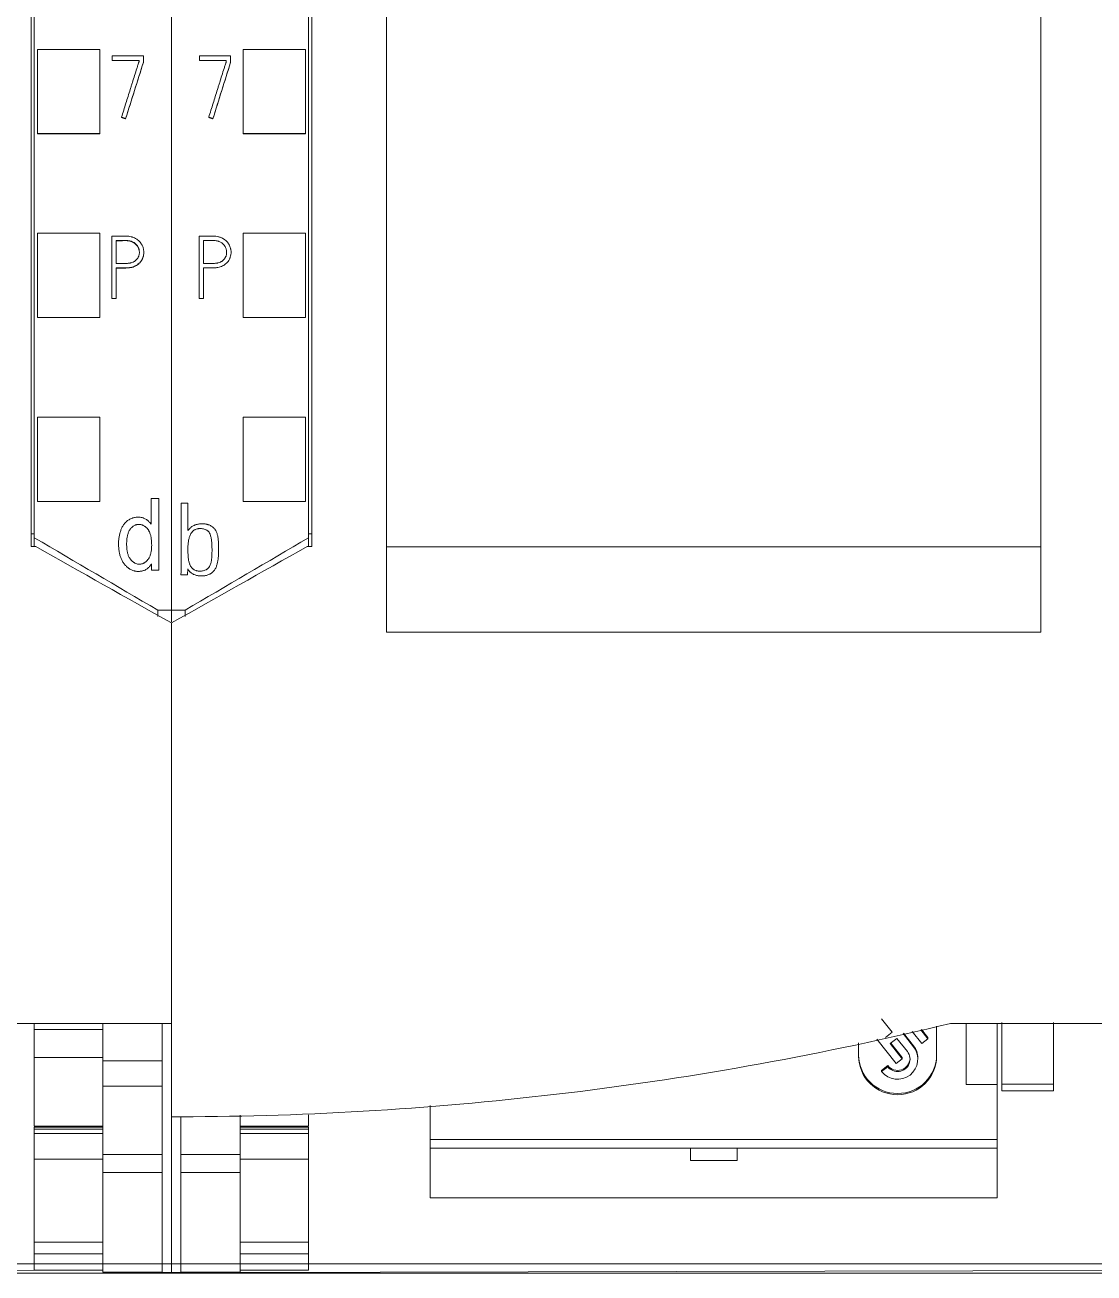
# Model space of a CAD drawing. Header units: millimetres. Extents: x 4137 to 6698, y 1400 to 3585.
# Drawn here: x 6177.15 to 6211.45, y 3225.78 to 3265.83 of the extents above; entities that cross this region are included whole.
import ezdxf

# ---------------------------------------------------------------- set-up
doc = ezdxf.new("R2010")
doc.units = ezdxf.units.MM
doc.layers.add('000-PI-Oprema', color=30, linetype='Continuous', lineweight=5)
doc.layers.add('004-PI-DIN Šina', color=3, linetype='Continuous')

msp = doc.modelspace()

# ---------------------------------------------------------------- linework, layer by layer
at = {"layer": '000-PI-Oprema', "color": 0, "linetype": 'ByBlock', "lineweight": 0}
for p, q in [((6181.848, 3360.472), (6181.848, 3247.054)), ((6181.848, 3360.472), (6181.848, 3247.054)), ((6177.448, 3249.376), (6177.448, 3358.191)), ((6186.248, 3358.191), (6186.248, 3249.376)), ((6177.548, 3262.348), (6177.548, 3265.049)), ((6177.548, 3265.049), (6179.548, 3265.049)), ((6179.548, 3262.348), (6179.548, 3265.049)), ((6184.148, 3262.348), (6184.148, 3265.049)), ((6186.148, 3265.049), (6184.148, 3265.049)), ((6186.148, 3262.348), (6186.148, 3265.049)), ((6179.948, 3264.697), (6179.948, 3264.839)), ((6179.948, 3264.839), (6180.947, 3264.839)), ((6180.808, 3264.697), (6179.948, 3264.697)), ((6180.808, 3264.658), (6180.808, 3264.697)), ((6180.947, 3264.839), (6180.947, 3264.636)), ((6180.947, 3264.636), (6180.947, 3264.63)), ((6182.748, 3264.697), (6182.748, 3264.839)), ((6182.748, 3264.839), (6183.747, 3264.839)), ((6183.608, 3264.697), (6182.748, 3264.697)), ((6183.608, 3264.658), (6183.608, 3264.697)), ((6183.747, 3264.839), (6183.747, 3264.636)), ((6183.747, 3264.636), (6183.747, 3264.63)), ((6180.245, 3262.871), (6180.245, 3262.865)), ((6183.045, 3262.871), (6183.045, 3262.865)), ((6180.378, 3262.827), (6180.378, 3262.821)), ((6183.178, 3262.827), (6183.178, 3262.821)), ((6177.548, 3262.341), (6177.548, 3262.348)), ((6177.548, 3262.348), (6179.548, 3262.348)), ((6177.548, 3262.341), (6179.548, 3262.341)), ((6179.548, 3262.341), (6179.548, 3262.348)), ((6186.148, 3262.348), (6184.148, 3262.348)), ((6184.148, 3262.341), (6184.148, 3262.348)), ((6186.148, 3262.341), (6184.148, 3262.341)), ((6186.148, 3262.341), (6186.148, 3262.348)), ((6177.548, 3256.446), (6177.548, 3259.147)), ((6177.548, 3259.147), (6179.548, 3259.147)), ((6179.548, 3256.446), (6179.548, 3259.147)), ((6179.935, 3259.057), (6179.935, 3257.055)), ((6180.076, 3258.18), (6180.076, 3258.915)), ((6182.735, 3259.057), (6182.735, 3257.055)), ((6182.876, 3258.18), (6182.876, 3258.915)), ((6184.148, 3256.446), (6184.148, 3259.147)), ((6186.148, 3259.147), (6184.148, 3259.147)), ((6186.148, 3256.446), (6186.148, 3259.147)), ((6180.961, 3258.529), (6180.961, 3258.535)), ((6183.761, 3258.529), (6183.761, 3258.535)), ((6180.076, 3257.055), (6180.076, 3258.038)), ((6182.876, 3257.055), (6182.876, 3258.038)), ((6179.935, 3257.055), (6180.076, 3257.055)), ((6182.735, 3257.055), (6182.876, 3257.055)), ((6182.735, 3257.055), (6182.735, 3257.049)), ((6182.876, 3257.055), (6182.876, 3257.049)), ((6177.548, 3256.441), (6177.548, 3256.446)), ((6177.548, 3256.446), (6179.548, 3256.446)), ((6179.548, 3256.441), (6179.548, 3256.446)), ((6184.148, 3256.441), (6184.148, 3256.446)), ((6186.148, 3256.446), (6184.148, 3256.446)), ((6186.148, 3256.441), (6186.148, 3256.446)), ((6177.548, 3256.441), (6179.548, 3256.441)), ((6186.148, 3256.441), (6184.148, 3256.441)), ((6177.548, 3250.544), (6177.548, 3253.245)), ((6177.548, 3253.245), (6179.548, 3253.245)), ((6179.548, 3250.544), (6179.548, 3253.245)), ((6184.148, 3250.544), (6184.148, 3253.245)), ((6186.148, 3253.245), (6184.148, 3253.245)), ((6186.148, 3250.544), (6186.148, 3253.245)), ((6177.548, 3250.541), (6177.548, 3250.544)), ((6177.548, 3250.544), (6179.548, 3250.544)), ((6177.548, 3250.541), (6179.548, 3250.541)), ((6179.548, 3250.541), (6179.548, 3250.544)), ((6181.192, 3250.633), (6181.192, 3249.808)), ((6181.444, 3250.633), (6181.192, 3250.633)), ((6181.444, 3248.333), (6181.444, 3250.633)), ((6182.376, 3250.483), (6182.165, 3250.483)), ((6182.376, 3249.604), (6182.376, 3250.483)), ((6186.148, 3250.544), (6184.148, 3250.544)), ((6184.148, 3250.541), (6184.148, 3250.544)), ((6186.148, 3250.541), (6184.148, 3250.541)), ((6186.148, 3250.541), (6186.148, 3250.544)), ((6177.348, 3249.505), (6177.448, 3249.505)), ((6177.448, 3249.091), (6177.448, 3249.376)), ((6186.348, 3249.505), (6186.248, 3249.505)), ((6186.248, 3249.376), (6186.248, 3249.091)), ((6177.348, 3249.091), (6177.498, 3249.091)), ((6186.198, 3249.091), (6186.348, 3249.091)), ((6209.748, 3249.087), (6188.748, 3249.087)), ((6181.209, 3248.543), (6181.209, 3248.333)), ((6181.209, 3248.333), (6181.444, 3248.333)), ((6182.144, 3248.183), (6182.361, 3248.183)), ((6182.361, 3248.183), (6182.369, 3248.377)), ((6181.408, 3247.054), (6181.408, 3246.851)), ((6181.848, 3247.054), (6181.408, 3247.054)), ((6181.848, 3247.054), (6181.848, 3246.684)), ((6182.288, 3247.054), (6181.848, 3247.054)), ((6181.848, 3247.054), (6181.848, 3246.677)), ((6182.288, 3246.851), (6182.288, 3247.054)), ((6209.748, 3246.341), (6188.748, 3246.341)), ((6172.048, 3233.791), (6181.848, 3233.791)), ((6177.448, 3233.591), (6177.448, 3233.791)), ((6179.648, 3232.59), (6179.648, 3233.791)), ((6181.548, 3232.59), (6181.548, 3233.791)), ((6181.848, 3233.711), (6181.848, 3225.791)), ((6204.636, 3233.932), (6204.972, 3233.505)), ((6206.398, 3232.74), (6206.398, 3233.696)), ((6206.848, 3233.791), (6216.648, 3233.791)), ((6207.348, 3233.791), (6207.348, 3231.831)), ((6208.348, 3231.831), (6208.348, 3233.791)), ((6177.448, 3232.693), (6177.448, 3233.591)), ((6177.448, 3233.591), (6179.648, 3233.591)), ((6204.478, 3233.288), (6205.098, 3232.502)), ((6204.972, 3233.505), (6204.756, 3233.338)), ((6204.91, 3233.143), (6205.126, 3233.31)), ((6205.126, 3233.31), (6205.462, 3232.884)), ((6205.659, 3233.036), (6205.323, 3233.463)), ((6205.659, 3233.075), (6205.342, 3233.477)), ((6205.618, 3233.53), (6205.924, 3233.141)), ((6206.121, 3233.294), (6205.889, 3233.588)), ((6206.121, 3233.333), (6205.916, 3233.593)), ((6205.924, 3233.141), (6206.121, 3233.294)), ((6206.121, 3233.333), (6206.121, 3233.294)), ((6203.898, 3233.165), (6203.898, 3232.74)), ((6205.295, 3232.654), (6204.91, 3233.143)), ((6205.295, 3232.694), (6204.929, 3233.158)), ((6205.659, 3233.075), (6205.659, 3233.036)), ((6177.448, 3230.492), (6177.448, 3232.693)), ((6177.448, 3232.693), (6179.648, 3232.693)), ((6179.648, 3231.774), (6179.648, 3232.59)), ((6179.648, 3232.59), (6181.548, 3232.59)), ((6181.548, 3231.774), (6181.548, 3232.59)), ((6204.833, 3232.436), (6204.636, 3232.283)), ((6204.833, 3232.436), (6204.833, 3232.397)), ((6205.098, 3232.502), (6205.295, 3232.654)), ((6205.295, 3232.694), (6205.295, 3232.654)), ((6205.797, 3232.64), (6205.797, 3232.679)), ((6204.833, 3232.397), (6204.636, 3232.244)), ((6204.636, 3232.283), (6204.636, 3232.244)), ((6179.648, 3231.774), (6179.648, 3229.586)), ((6179.648, 3231.774), (6181.548, 3231.774)), ((6181.548, 3231.774), (6181.548, 3229.586)), ((6207.348, 3231.831), (6207.348, 3231.831)), ((6207.348, 3231.831), (6208.348, 3231.831)), ((6207.348, 3231.831), (6208.348, 3231.831)), ((6208.348, 3230.059), (6208.348, 3231.831)), ((6208.348, 3231.831), (6208.348, 3231.831)), ((6208.498, 3231.624), (6208.498, 3231.842)), ((6208.498, 3231.842), (6210.148, 3231.842)), ((6208.498, 3231.624), (6210.148, 3231.624)), ((6210.148, 3231.624), (6210.148, 3231.842)), ((6184.048, 3230.84), (6184.048, 3229.586)), ((6186.248, 3230.492), (6186.248, 3230.857)), ((6190.148, 3230.059), (6190.148, 3231.156)), ((6177.448, 3230.492), (6179.648, 3230.492)), ((6177.448, 3230.456), (6177.448, 3230.463)), ((6179.648, 3230.463), (6177.448, 3230.463)), ((6177.448, 3230.391), (6177.448, 3230.456)), ((6177.448, 3230.456), (6179.648, 3230.456)), ((6182.149, 3230.792), (6181.848, 3230.792)), ((6181.848, 3230.71), (6181.848, 3225.791)), ((6182.148, 3230.78), (6182.148, 3229.586)), ((6184.048, 3230.492), (6186.248, 3230.492)), ((6186.248, 3230.463), (6184.048, 3230.463)), ((6186.248, 3230.456), (6184.048, 3230.456)), ((6186.248, 3230.456), (6186.248, 3230.463)), ((6186.248, 3230.391), (6186.248, 3230.456)), ((6177.448, 3230.391), (6177.448, 3230.254)), ((6177.448, 3230.391), (6179.648, 3230.391)), ((6177.448, 3230.254), (6177.448, 3229.43)), ((6177.448, 3230.254), (6179.648, 3230.254)), ((6186.248, 3230.391), (6184.048, 3230.391)), ((6186.248, 3230.254), (6184.048, 3230.254)), ((6186.248, 3230.391), (6186.248, 3230.254)), ((6186.248, 3230.254), (6186.248, 3229.43)), ((6190.148, 3229.791), (6190.148, 3230.059)), ((6190.148, 3230.059), (6208.348, 3230.059)), ((6208.348, 3229.791), (6208.348, 3230.059)), ((6190.148, 3228.191), (6190.148, 3229.791)), ((6190.148, 3229.791), (6208.348, 3229.791)), ((6198.498, 3229.791), (6198.498, 3229.387)), ((6199.998, 3229.791), (6199.998, 3229.387)), ((6208.348, 3228.191), (6208.348, 3229.791)), ((6177.448, 3229.43), (6177.448, 3226.765)), ((6177.448, 3229.43), (6179.648, 3229.43)), ((6179.648, 3229), (6179.648, 3229.586)), ((6179.648, 3229.586), (6181.548, 3229.586)), ((6181.548, 3229), (6181.548, 3229.586)), ((6182.148, 3229), (6182.148, 3229.586)), ((6184.048, 3229.586), (6182.148, 3229.586)), ((6184.048, 3229), (6184.048, 3229.586)), ((6186.248, 3229.43), (6184.048, 3229.43)), ((6186.248, 3229.43), (6186.248, 3226.765)), ((6198.498, 3229.387), (6199.998, 3229.387)), ((6179.648, 3229), (6181.548, 3229)), ((6184.048, 3229), (6182.148, 3229)), ((6190.148, 3228.191), (6208.348, 3228.191)), ((6177.448, 3226.765), (6177.448, 3226.398)), ((6177.448, 3226.765), (6179.648, 3226.765)), ((6186.248, 3226.765), (6184.048, 3226.765)), ((6186.248, 3226.765), (6186.248, 3226.398)), ((6177.448, 3226.398), (6177.448, 3225.867)), ((6177.448, 3226.398), (6179.648, 3226.398)), ((6179.648, 3226.398), (6179.648, 3225.867)), ((6184.048, 3226.398), (6184.048, 3225.867)), ((6186.248, 3226.398), (6184.048, 3226.398)), ((6186.248, 3226.398), (6186.248, 3225.867)), ((6179.648, 3225.867), (6148.989, 3225.791)), ((6177.448, 3225.867), (6177.448, 3225.867)), ((6177.448, 3225.867), (6179.648, 3225.867)), ((6177.448, 3225.867), (6179.648, 3225.867)), ((6179.648, 3225.803), (6181.548, 3225.803)), ((6179.648, 3225.803), (6181.548, 3225.803)), ((6181.848, 3225.791), (6180.248, 3225.791)), ((6183.789, 3225.791), (6181.848, 3225.791)), ((6182.148, 3225.803), (6184.048, 3225.803)), ((6184.048, 3225.803), (6182.148, 3225.803)), ((6214.448, 3225.867), (6183.789, 3225.791)), ((6184.048, 3225.867), (6186.248, 3225.867)), ((6186.248, 3225.867), (6184.048, 3225.867)), ((6186.248, 3225.867), (6186.248, 3225.867))]:
    msp.add_line(p, q, dxfattribs=at)
for centre, major_axis, ratio, start_param, end_param in [((6192.989, 3240.68), (314.693, 1002.461), 0.017767, 1.552474, 1.55428), ((6192.725, 3241.185), (311.246, 991.457), 0.017574, 1.552664, 1.55449), ((6195.719, 3240.812), (313.796, 999.598), 0.017716, 1.552522, 1.554333), ((6195.729, 3240.803), (313.87, 999.835), 0.017722, 1.552527, 1.554337), ((6205.148, 3232.64), (0.649, 0), 0.991445, 3.804818, 6.94641), ((6205.148, 3232.64), (-0.399, 0), 0.991445, 0.663225, 3.804818), ((6205.148, 3232.679), (0.649, 0), 0.991445, 6.283142, 6.94641), ((6205.148, 3232.779), (1.25, 0), 0.991445, 3.141593, 6.283185), ((6205.148, 3232.74), (1.25, 0), 0.991445, 3.141593, 6.283185), ((6205.148, 3232.679), (-0.399, 0), 0.991445, 0.663225, 3.092069)]:
    msp.add_ellipse(centre, major_axis=major_axis, ratio=ratio, start_param=start_param, end_param=end_param, dxfattribs=at)
for points, knots in [([(6177.348, 3249.091), (6177.348, 3252.431), (6177.348, 3260.396), (6177.348, 3273.036), (6177.348, 3288.522), (6177.348, 3302.817), (6177.348, 3317.026), (6177.348, 3331.593), (6177.348, 3345.763), (6177.348, 3355.333), (6177.348, 3358.377)], [0, 0, 0, 0, 0.091483, 0.21812, 0.346206, 0.515858, 0.610111, 0.736264, 0.916066, 1, 1, 1, 1]), ([(6186.348, 3358.377), (6186.348, 3355.333), (6186.348, 3345.763), (6186.348, 3331.593), (6186.348, 3317.026), (6186.348, 3302.817), (6186.348, 3288.522), (6186.348, 3273.036), (6186.348, 3260.396), (6186.348, 3252.431), (6186.348, 3249.091)], [0, 0, 0, 0, 0.083934, 0.263736, 0.389889, 0.484142, 0.653794, 0.78188, 0.908517, 1, 1, 1, 1]), ([(6188.748, 3355.311), (6188.748, 3353.288), (6188.748, 3344.739), (6188.748, 3331.593), (6188.748, 3317.026), (6188.748, 3302.817), (6188.748, 3288.522), (6188.748, 3273.036), (6188.748, 3260.278), (6188.748, 3251.396), (6188.748, 3247.139), (6188.748, 3246.341)], [0, 0, 0, 0, 0.055935, 0.236292, 0.362833, 0.457376, 0.627551, 0.756032, 0.883059, 0.978086, 1, 1, 1, 1]), ([(6209.748, 3355.311), (6209.748, 3353.288), (6209.748, 3344.739), (6209.748, 3331.593), (6209.748, 3317.026), (6209.748, 3302.817), (6209.748, 3288.522), (6209.748, 3273.036), (6209.748, 3260.278), (6209.748, 3251.396), (6209.748, 3247.139), (6209.748, 3246.341)], [0, 0, 0, 0, 0.055935, 0.236292, 0.362833, 0.457376, 0.627551, 0.756032, 0.883059, 0.978086, 1, 1, 1, 1]), ([(6180.245, 3262.871), (6180.292, 3263.02), (6180.339, 3263.169), (6180.409, 3263.393), (6180.432, 3263.467), (6180.479, 3263.616), (6180.502, 3263.691), (6180.537, 3263.803), (6180.549, 3263.84), (6180.572, 3263.914), (6180.584, 3263.951), (6180.619, 3264.063), (6180.643, 3264.138), (6180.689, 3264.287), (6180.713, 3264.361), (6180.748, 3264.473), (6180.76, 3264.51), (6180.778, 3264.566), (6180.784, 3264.584), (6180.793, 3264.612), (6180.796, 3264.622), (6180.802, 3264.64), (6180.805, 3264.649), (6180.808, 3264.658)], [0, 0, 0, 0, 0.25, 0.25, 0.375, 0.375, 0.5, 0.5, 0.5625, 0.5625, 0.625, 0.625, 0.75, 0.75, 0.875, 0.875, 0.9375, 0.9375, 0.96875, 0.96875, 0.984375, 0.984375, 1, 1, 1, 1]), ([(6183.045, 3262.871), (6183.092, 3263.02), (6183.139, 3263.169), (6183.209, 3263.393), (6183.232, 3263.467), (6183.279, 3263.616), (6183.302, 3263.691), (6183.337, 3263.803), (6183.349, 3263.84), (6183.372, 3263.914), (6183.384, 3263.951), (6183.419, 3264.063), (6183.443, 3264.138), (6183.489, 3264.287), (6183.513, 3264.361), (6183.548, 3264.473), (6183.56, 3264.51), (6183.578, 3264.566), (6183.584, 3264.584), (6183.593, 3264.612), (6183.596, 3264.622), (6183.602, 3264.64), (6183.605, 3264.649), (6183.608, 3264.658)], [0, 0, 0, 0, 0.25, 0.25, 0.375, 0.375, 0.5, 0.5, 0.5625, 0.5625, 0.625, 0.625, 0.75, 0.75, 0.875, 0.875, 0.9375, 0.9375, 0.96875, 0.96875, 0.984375, 0.984375, 1, 1, 1, 1]), ([(6180.076, 3258.038), (6180.128, 3258.038), (6180.179, 3258.038), (6180.283, 3258.038), (6180.334, 3258.037), (6180.412, 3258.038), (6180.438, 3258.039), (6180.476, 3258.043), (6180.489, 3258.044), (6180.515, 3258.047), (6180.528, 3258.049), (6180.566, 3258.056), (6180.591, 3258.062), (6180.64, 3258.078), (6180.664, 3258.088), (6180.699, 3258.106), (6180.711, 3258.112), (6180.733, 3258.125), (6180.744, 3258.132), (6180.775, 3258.154), (6180.795, 3258.17), (6180.824, 3258.197), (6180.833, 3258.206), (6180.85, 3258.226), (6180.858, 3258.236), (6180.882, 3258.267), (6180.895, 3258.288), (6180.913, 3258.323), (6180.919, 3258.334), (6180.929, 3258.358), (6180.933, 3258.371), (6180.945, 3258.408), (6180.951, 3258.433), (6180.957, 3258.471), (6180.959, 3258.484), (6180.96, 3258.51), (6180.961, 3258.523), (6180.961, 3258.562), (6180.959, 3258.588), (6180.953, 3258.626), (6180.951, 3258.639), (6180.945, 3258.664), (6180.941, 3258.677), (6180.93, 3258.714), (6180.92, 3258.738), (6180.904, 3258.773), (6180.898, 3258.784), (6180.885, 3258.806), (6180.878, 3258.817), (6180.855, 3258.85), (6180.839, 3258.869), (6180.803, 3258.907), (6180.784, 3258.924), (6180.753, 3258.948), (6180.743, 3258.956), (6180.721, 3258.97), (6180.71, 3258.977), (6180.676, 3258.995), (6180.653, 3259.006), (6180.616, 3259.019), (6180.604, 3259.023), (6180.579, 3259.03), (6180.566, 3259.034), (6180.503, 3259.048), (6180.452, 3259.054), (6180.375, 3259.058), (6180.349, 3259.059), (6180.297, 3259.059), (6180.245, 3259.058), (6180.194, 3259.057), (6180.142, 3259.057), (6180.064, 3259.056), (6179.986, 3259.057), (6179.935, 3259.057)], [0, 0, 0, 0, 0.0625, 0.0625, 0.125, 0.125, 0.15625, 0.15625, 0.171875, 0.171875, 0.1875, 0.1875, 0.21875, 0.21875, 0.25, 0.25, 0.265625, 0.265625, 0.28125, 0.28125, 0.3125, 0.3125, 0.328125, 0.328125, 0.34375, 0.34375, 0.375, 0.375, 0.390625, 0.390625, 0.40625, 0.40625, 0.4375, 0.4375, 0.453125, 0.453125, 0.46875, 0.46875, 0.5, 0.5, 0.515625, 0.515625, 0.53125, 0.53125, 0.5625, 0.5625, 0.578125, 0.578125, 0.59375, 0.59375, 0.625, 0.625, 0.65625, 0.65625, 0.671875, 0.671875, 0.6875, 0.6875, 0.71875, 0.71875, 0.734375, 0.734375, 0.75, 0.75, 0.8125, 0.8125, 0.84375, 0.84375, 0.875, 0.90625, 0.90625, 0.9375, 1, 1, 1, 1]), ([(6180.076, 3258.915), (6180.115, 3258.916), (6180.153, 3258.915), (6180.212, 3258.915), (6180.231, 3258.915), (6180.27, 3258.916), (6180.289, 3258.916), (6180.347, 3258.918), (6180.386, 3258.918), (6180.444, 3258.914), (6180.463, 3258.912), (6180.501, 3258.906), (6180.521, 3258.902), (6180.549, 3258.893), (6180.559, 3258.89), (6180.577, 3258.883), (6180.587, 3258.879), (6180.614, 3258.867), (6180.631, 3258.857), (6180.656, 3258.841), (6180.664, 3258.835), (6180.68, 3258.823), (6180.688, 3258.817), (6180.71, 3258.797), (6180.724, 3258.783), (6180.743, 3258.76), (6180.749, 3258.753), (6180.76, 3258.736), (6180.766, 3258.728), (6180.781, 3258.702), (6180.789, 3258.684), (6180.799, 3258.656), (6180.802, 3258.646), (6180.808, 3258.627), (6180.81, 3258.617), (6180.816, 3258.588), (6180.818, 3258.568), (6180.82, 3258.539), (6180.82, 3258.529), (6180.819, 3258.509), (6180.818, 3258.499), (6180.814, 3258.469), (6180.81, 3258.45), (6180.801, 3258.422), (6180.797, 3258.412), (6180.79, 3258.394), (6180.785, 3258.385), (6180.771, 3258.358), (6180.761, 3258.342), (6180.742, 3258.318), (6180.736, 3258.31), (6180.722, 3258.296), (6180.715, 3258.289), (6180.693, 3258.269), (6180.677, 3258.257), (6180.652, 3258.241), (6180.643, 3258.236), (6180.625, 3258.227), (6180.616, 3258.222), (6180.589, 3258.211), (6180.57, 3258.204), (6180.541, 3258.196), (6180.532, 3258.194), (6180.512, 3258.19), (6180.502, 3258.188), (6180.473, 3258.184), (6180.453, 3258.182), (6180.413, 3258.18), (6180.393, 3258.179), (6180.354, 3258.179), (6180.314, 3258.179), (6180.274, 3258.179), (6180.235, 3258.18), (6180.215, 3258.18), (6180.155, 3258.18), (6180.116, 3258.18), (6180.076, 3258.18)], [0, 0, 0, 0, 0.0625, 0.0625, 0.09375, 0.09375, 0.125, 0.125, 0.1875, 0.1875, 0.21875, 0.21875, 0.25, 0.25, 0.265625, 0.265625, 0.28125, 0.28125, 0.3125, 0.3125, 0.328125, 0.328125, 0.34375, 0.34375, 0.375, 0.375, 0.390625, 0.390625, 0.40625, 0.40625, 0.4375, 0.4375, 0.453125, 0.453125, 0.46875, 0.46875, 0.5, 0.5, 0.515625, 0.515625, 0.53125, 0.53125, 0.5625, 0.5625, 0.578125, 0.578125, 0.59375, 0.59375, 0.625, 0.625, 0.640625, 0.640625, 0.65625, 0.65625, 0.6875, 0.6875, 0.703125, 0.703125, 0.71875, 0.71875, 0.75, 0.75, 0.765625, 0.765625, 0.78125, 0.78125, 0.8125, 0.8125, 0.84375, 0.84375, 0.875, 0.90625, 0.90625, 0.9375, 0.9375, 1, 1, 1, 1]), ([(6180.819, 3258.529), (6180.819, 3258.532), (6180.819, 3258.535), (6180.819, 3258.548), (6180.818, 3258.558), (6180.816, 3258.578), (6180.815, 3258.587), (6180.809, 3258.617), (6180.804, 3258.636), (6180.794, 3258.664), (6180.79, 3258.673), (6180.782, 3258.691), (6180.769, 3258.718), (6180.753, 3258.742), (6180.734, 3258.765), (6180.727, 3258.773), (6180.714, 3258.788), (6180.707, 3258.794), (6180.684, 3258.814), (6180.669, 3258.826), (6180.644, 3258.843), (6180.635, 3258.848), (6180.618, 3258.858), (6180.609, 3258.862), (6180.582, 3258.875), (6180.564, 3258.882), (6180.526, 3258.894), (6180.507, 3258.899), (6180.468, 3258.906), (6180.448, 3258.908), (6180.389, 3258.912), (6180.35, 3258.912), (6180.291, 3258.91), (6180.272, 3258.91), (6180.233, 3258.909), (6180.213, 3258.909), (6180.154, 3258.909), (6180.115, 3258.91), (6180.076, 3258.909)], [0, 0, 0, 0, 0.009533, 0.009533, 0.040485, 0.040485, 0.071437, 0.071437, 0.133342, 0.133342, 0.164294, 0.164294, 0.195246, 0.25715, 0.25715, 0.288102, 0.288102, 0.319054, 0.319054, 0.380958, 0.380958, 0.41191, 0.41191, 0.442862, 0.442862, 0.504767, 0.504767, 0.566671, 0.566671, 0.628575, 0.628575, 0.752383, 0.752383, 0.814287, 0.814287, 0.876192, 0.876192, 1, 1, 1, 1]), ([(6182.876, 3258.038), (6182.928, 3258.038), (6182.979, 3258.038), (6183.083, 3258.038), (6183.134, 3258.037), (6183.212, 3258.038), (6183.238, 3258.039), (6183.276, 3258.043), (6183.289, 3258.044), (6183.315, 3258.047), (6183.328, 3258.049), (6183.366, 3258.056), (6183.391, 3258.062), (6183.44, 3258.078), (6183.464, 3258.088), (6183.499, 3258.106), (6183.511, 3258.112), (6183.533, 3258.125), (6183.544, 3258.132), (6183.575, 3258.154), (6183.595, 3258.17), (6183.624, 3258.197), (6183.633, 3258.206), (6183.65, 3258.226), (6183.658, 3258.236), (6183.682, 3258.267), (6183.695, 3258.288), (6183.713, 3258.323), (6183.719, 3258.334), (6183.729, 3258.358), (6183.733, 3258.371), (6183.745, 3258.408), (6183.751, 3258.433), (6183.757, 3258.471), (6183.759, 3258.484), (6183.76, 3258.51), (6183.761, 3258.523), (6183.761, 3258.562), (6183.759, 3258.588), (6183.753, 3258.626), (6183.751, 3258.639), (6183.745, 3258.664), (6183.741, 3258.677), (6183.73, 3258.714), (6183.72, 3258.738), (6183.704, 3258.773), (6183.698, 3258.784), (6183.685, 3258.806), (6183.678, 3258.817), (6183.655, 3258.85), (6183.639, 3258.869), (6183.603, 3258.907), (6183.584, 3258.924), (6183.553, 3258.948), (6183.543, 3258.956), (6183.521, 3258.97), (6183.51, 3258.977), (6183.476, 3258.995), (6183.453, 3259.006), (6183.416, 3259.019), (6183.404, 3259.023), (6183.379, 3259.03), (6183.366, 3259.034), (6183.303, 3259.048), (6183.252, 3259.054), (6183.175, 3259.058), (6183.149, 3259.059), (6183.097, 3259.059), (6183.045, 3259.058), (6182.994, 3259.057), (6182.942, 3259.057), (6182.864, 3259.056), (6182.786, 3259.057), (6182.735, 3259.057)], [0, 0, 0, 0, 0.0625, 0.0625, 0.125, 0.125, 0.15625, 0.15625, 0.171875, 0.171875, 0.1875, 0.1875, 0.21875, 0.21875, 0.25, 0.25, 0.265625, 0.265625, 0.28125, 0.28125, 0.3125, 0.3125, 0.328125, 0.328125, 0.34375, 0.34375, 0.375, 0.375, 0.390625, 0.390625, 0.40625, 0.40625, 0.4375, 0.4375, 0.453125, 0.453125, 0.46875, 0.46875, 0.5, 0.5, 0.515625, 0.515625, 0.53125, 0.53125, 0.5625, 0.5625, 0.578125, 0.578125, 0.59375, 0.59375, 0.625, 0.625, 0.65625, 0.65625, 0.671875, 0.671875, 0.6875, 0.6875, 0.71875, 0.71875, 0.734375, 0.734375, 0.75, 0.75, 0.8125, 0.8125, 0.84375, 0.84375, 0.875, 0.90625, 0.90625, 0.9375, 1, 1, 1, 1]), ([(6182.876, 3258.915), (6182.915, 3258.916), (6182.953, 3258.915), (6183.012, 3258.915), (6183.031, 3258.915), (6183.07, 3258.916), (6183.089, 3258.916), (6183.147, 3258.918), (6183.186, 3258.918), (6183.244, 3258.914), (6183.263, 3258.912), (6183.301, 3258.906), (6183.321, 3258.902), (6183.349, 3258.893), (6183.359, 3258.89), (6183.377, 3258.883), (6183.387, 3258.879), (6183.414, 3258.867), (6183.431, 3258.857), (6183.456, 3258.841), (6183.464, 3258.835), (6183.48, 3258.823), (6183.488, 3258.817), (6183.51, 3258.797), (6183.524, 3258.783), (6183.543, 3258.76), (6183.549, 3258.753), (6183.56, 3258.736), (6183.566, 3258.728), (6183.581, 3258.702), (6183.589, 3258.684), (6183.599, 3258.656), (6183.602, 3258.646), (6183.608, 3258.627), (6183.61, 3258.617), (6183.616, 3258.588), (6183.618, 3258.568), (6183.62, 3258.539), (6183.62, 3258.529), (6183.619, 3258.509), (6183.618, 3258.499), (6183.614, 3258.469), (6183.61, 3258.45), (6183.601, 3258.422), (6183.597, 3258.412), (6183.59, 3258.394), (6183.585, 3258.385), (6183.571, 3258.358), (6183.561, 3258.342), (6183.542, 3258.318), (6183.536, 3258.31), (6183.522, 3258.296), (6183.515, 3258.289), (6183.493, 3258.269), (6183.477, 3258.257), (6183.452, 3258.241), (6183.443, 3258.236), (6183.425, 3258.227), (6183.416, 3258.222), (6183.389, 3258.211), (6183.37, 3258.204), (6183.341, 3258.196), (6183.332, 3258.194), (6183.312, 3258.19), (6183.302, 3258.188), (6183.273, 3258.184), (6183.253, 3258.182), (6183.213, 3258.18), (6183.193, 3258.179), (6183.154, 3258.179), (6183.114, 3258.179), (6183.074, 3258.179), (6183.035, 3258.18), (6183.015, 3258.18), (6182.955, 3258.18), (6182.916, 3258.18), (6182.876, 3258.18)], [0, 0, 0, 0, 0.0625, 0.0625, 0.09375, 0.09375, 0.125, 0.125, 0.1875, 0.1875, 0.21875, 0.21875, 0.25, 0.25, 0.265625, 0.265625, 0.28125, 0.28125, 0.3125, 0.3125, 0.328125, 0.328125, 0.34375, 0.34375, 0.375, 0.375, 0.390625, 0.390625, 0.40625, 0.40625, 0.4375, 0.4375, 0.453125, 0.453125, 0.46875, 0.46875, 0.5, 0.5, 0.515625, 0.515625, 0.53125, 0.53125, 0.5625, 0.5625, 0.578125, 0.578125, 0.59375, 0.59375, 0.625, 0.625, 0.640625, 0.640625, 0.65625, 0.65625, 0.6875, 0.6875, 0.703125, 0.703125, 0.71875, 0.71875, 0.75, 0.75, 0.765625, 0.765625, 0.78125, 0.78125, 0.8125, 0.8125, 0.84375, 0.84375, 0.875, 0.90625, 0.90625, 0.9375, 0.9375, 1, 1, 1, 1]), ([(6180.961, 3258.529), (6180.961, 3258.504), (6180.959, 3258.479), (6180.953, 3258.441), (6180.951, 3258.428), (6180.945, 3258.403), (6180.942, 3258.391), (6180.93, 3258.353), (6180.92, 3258.33), (6180.896, 3258.284), (6180.883, 3258.262), (6180.859, 3258.231), (6180.851, 3258.22), (6180.834, 3258.201), (6180.825, 3258.192), (6180.797, 3258.165), (6180.777, 3258.149), (6180.744, 3258.126), (6180.733, 3258.119), (6180.711, 3258.106), (6180.7, 3258.1), (6180.665, 3258.082), (6180.641, 3258.073), (6180.604, 3258.06), (6180.592, 3258.057), (6180.566, 3258.051), (6180.554, 3258.048), (6180.49, 3258.036), (6180.439, 3258.033), (6180.335, 3258.03), (6180.283, 3258.031), (6180.18, 3258.032), (6180.128, 3258.032), (6180.076, 3258.032)], [0, 0, 0, 0, 0.065202, 0.065202, 0.098588, 0.098588, 0.131973, 0.131973, 0.198745, 0.198745, 0.265516, 0.265516, 0.298902, 0.298902, 0.332287, 0.332287, 0.399059, 0.399059, 0.432444, 0.432444, 0.46583, 0.46583, 0.532601, 0.532601, 0.565987, 0.565987, 0.599372, 0.599372, 0.732915, 0.732915, 0.866457, 0.866457, 1, 1, 1, 1]), ([(6182.165, 3250.483), (6182.165, 3250.1), (6182.165, 3249.525), (6182.165, 3248.854), (6182.165, 3248.542), (6182.165, 3248.41), (6182.165, 3248.374), (6182.165, 3248.35), (6182.165, 3248.338), (6182.164, 3248.314), (6182.163, 3248.302), (6182.16, 3248.279), (6182.158, 3248.267), (6182.152, 3248.231), (6182.148, 3248.207), (6182.144, 3248.183)], [0, 0, 0, 0, 0.5, 0.75, 0.875, 0.90625, 0.921875, 0.921875, 0.9375, 0.9375, 0.953125, 0.953125, 0.96875, 0.96875, 1, 1, 1, 1]), ([(6181.192, 3249.808), (6181.173, 3249.838), (6181.151, 3249.866), (6181.114, 3249.904), (6181.101, 3249.916), (6181.08, 3249.933), (6181.073, 3249.938), (6181.058, 3249.949), (6181.051, 3249.954), (6181.029, 3249.969), (6181.014, 3249.978), (6180.983, 3249.995), (6180.958, 3250.006), (6180.933, 3250.014), (6180.916, 3250.019), (6180.907, 3250.022), (6180.881, 3250.028), (6180.846, 3250.034), (6180.81, 3250.037), (6180.775, 3250.037), (6180.756, 3250.037), (6180.703, 3250.033), (6180.668, 3250.027), (6180.625, 3250.016), (6180.616, 3250.013), (6180.599, 3250.008), (6180.591, 3250.005), (6180.565, 3249.995), (6180.549, 3249.988), (6180.501, 3249.965), (6180.471, 3249.946), (6180.435, 3249.919), (6180.428, 3249.914), (6180.414, 3249.902), (6180.394, 3249.885), (6180.363, 3249.853), (6180.34, 3249.826), (6180.318, 3249.798), (6180.308, 3249.783), (6180.279, 3249.737), (6180.263, 3249.706), (6180.234, 3249.642), (6180.221, 3249.608), (6180.205, 3249.558), (6180.2, 3249.54), (6180.191, 3249.506), (6180.178, 3249.454), (6180.169, 3249.402), (6180.155, 3249.297), (6180.15, 3249.227), (6180.151, 3249.12), (6180.152, 3249.085), (6180.158, 3249.014), (6180.166, 3248.944), (6180.181, 3248.875), (6180.199, 3248.807), (6180.209, 3248.773), (6180.235, 3248.706), (6180.249, 3248.673), (6180.282, 3248.611), (6180.301, 3248.581), (6180.332, 3248.537), (6180.343, 3248.523), (6180.366, 3248.496), (6180.402, 3248.456), (6180.442, 3248.422), (6180.478, 3248.396), (6180.485, 3248.391), (6180.5, 3248.381), (6180.508, 3248.376), (6180.531, 3248.362), (6180.578, 3248.337), (6180.628, 3248.32), (6180.671, 3248.309), (6180.68, 3248.307), (6180.697, 3248.304), (6180.706, 3248.302), (6180.733, 3248.298), (6180.75, 3248.297), (6180.786, 3248.295), (6180.804, 3248.295), (6180.839, 3248.297), (6180.857, 3248.299), (6180.883, 3248.303), (6180.892, 3248.304), (6180.91, 3248.308), (6180.936, 3248.314), (6180.969, 3248.325), (6180.994, 3248.336), (6181.01, 3248.344), (6181.018, 3248.348), (6181.041, 3248.361), (6181.071, 3248.381), (6181.098, 3248.404), (6181.124, 3248.428), (6181.137, 3248.441), (6181.171, 3248.482), (6181.191, 3248.512), (6181.209, 3248.543)], [0, 0, 0, 0, 0.03125, 0.03125, 0.046875, 0.046875, 0.054687, 0.054687, 0.0625, 0.0625, 0.078125, 0.078125, 0.09375, 0.101562, 0.101562, 0.109375, 0.109375, 0.125, 0.140625, 0.140625, 0.15625, 0.15625, 0.1875, 0.1875, 0.195312, 0.195312, 0.203125, 0.203125, 0.21875, 0.21875, 0.25, 0.25, 0.257813, 0.257813, 0.265625, 0.28125, 0.296875, 0.296875, 0.3125, 0.3125, 0.34375, 0.34375, 0.375, 0.375, 0.390625, 0.390625, 0.40625, 0.4375, 0.4375, 0.5, 0.5, 0.53125, 0.53125, 0.5625, 0.59375, 0.59375, 0.625, 0.625, 0.65625, 0.65625, 0.6875, 0.6875, 0.703125, 0.703125, 0.71875, 0.75, 0.75, 0.757813, 0.757813, 0.765625, 0.765625, 0.78125, 0.8125, 0.8125, 0.820313, 0.820313, 0.828125, 0.828125, 0.84375, 0.84375, 0.859375, 0.859375, 0.875, 0.875, 0.882813, 0.882813, 0.890625, 0.90625, 0.914063, 0.914063, 0.921875, 0.921875, 0.9375, 0.953125, 0.953125, 0.96875, 0.96875, 1, 1, 1, 1]), ([(6180.524, 3249.649), (6180.545, 3249.678), (6180.568, 3249.704), (6180.608, 3249.738), (6180.623, 3249.748), (6180.653, 3249.767), (6180.676, 3249.778), (6180.701, 3249.787), (6180.718, 3249.792), (6180.727, 3249.794), (6180.753, 3249.8), (6180.77, 3249.802), (6180.797, 3249.803), (6180.805, 3249.803), (6180.823, 3249.803), (6180.832, 3249.802), (6180.858, 3249.799), (6180.884, 3249.795), (6180.909, 3249.787), (6180.926, 3249.781), (6180.934, 3249.777), (6180.958, 3249.766), (6180.974, 3249.758), (6180.995, 3249.743), (6181.003, 3249.738), (6181.016, 3249.727), (6181.023, 3249.722), (6181.043, 3249.704), (6181.055, 3249.691), (6181.073, 3249.672), (6181.078, 3249.665), (6181.089, 3249.651), (6181.094, 3249.644), (6181.105, 3249.63), (6181.109, 3249.623), (6181.119, 3249.608), (6181.123, 3249.6), (6181.144, 3249.561), (6181.157, 3249.529), (6181.173, 3249.479), (6181.178, 3249.462), (6181.186, 3249.428), (6181.19, 3249.411), (6181.2, 3249.359), (6181.204, 3249.324), (6181.21, 3249.255), (6181.212, 3249.22), (6181.214, 3249.151), (6181.214, 3249.116), (6181.212, 3249.063), (6181.211, 3249.046), (6181.208, 3249.011), (6181.206, 3248.994), (6181.199, 3248.941), (6181.193, 3248.907), (6181.181, 3248.856), (6181.176, 3248.839), (6181.165, 3248.805), (6181.159, 3248.789), (6181.138, 3248.741), (6181.121, 3248.711), (6181.095, 3248.676), (6181.09, 3248.669), (6181.078, 3248.655), (6181.072, 3248.649), (6181.055, 3248.629), (6181.042, 3248.617), (6181.015, 3248.595), (6181.001, 3248.584), (6180.978, 3248.57), (6180.97, 3248.566), (6180.955, 3248.558), (6180.931, 3248.547), (6180.906, 3248.539), (6180.872, 3248.532), (6180.854, 3248.53), (6180.819, 3248.528), (6180.801, 3248.528), (6180.766, 3248.531), (6180.749, 3248.534), (6180.715, 3248.544), (6180.69, 3248.553), (6180.667, 3248.565), (6180.652, 3248.574), (6180.644, 3248.579), (6180.608, 3248.603), (6180.582, 3248.627), (6180.552, 3248.66), (6180.547, 3248.666), (6180.536, 3248.68), (6180.53, 3248.687), (6180.515, 3248.708), (6180.505, 3248.723), (6180.488, 3248.754), (6180.481, 3248.77), (6180.467, 3248.802), (6180.46, 3248.818), (6180.444, 3248.868), (6180.436, 3248.902), (6180.426, 3248.953), (6180.423, 3248.971), (6180.419, 3249.006), (6180.417, 3249.023), (6180.412, 3249.075), (6180.411, 3249.11), (6180.41, 3249.18), (6180.411, 3249.215), (6180.414, 3249.284), (6180.417, 3249.319), (6180.426, 3249.388), (6180.432, 3249.423), (6180.448, 3249.491), (6180.459, 3249.525), (6180.479, 3249.573), (6180.487, 3249.589), (6180.504, 3249.62), (6180.513, 3249.635), (6180.524, 3249.649)], [0, 0, 0, 0, 0.03125, 0.03125, 0.046875, 0.046875, 0.0625, 0.070312, 0.070312, 0.078125, 0.078125, 0.09375, 0.09375, 0.101563, 0.101563, 0.109375, 0.109375, 0.125, 0.132813, 0.132813, 0.140625, 0.140625, 0.15625, 0.15625, 0.164063, 0.164063, 0.171875, 0.171875, 0.1875, 0.1875, 0.195313, 0.195313, 0.203125, 0.203125, 0.210938, 0.210938, 0.21875, 0.21875, 0.25, 0.25, 0.265625, 0.265625, 0.28125, 0.28125, 0.3125, 0.3125, 0.34375, 0.34375, 0.375, 0.375, 0.390625, 0.390625, 0.40625, 0.40625, 0.4375, 0.4375, 0.453125, 0.453125, 0.46875, 0.46875, 0.5, 0.5, 0.507813, 0.507813, 0.515625, 0.515625, 0.53125, 0.53125, 0.546875, 0.546875, 0.554688, 0.554688, 0.5625, 0.578125, 0.578125, 0.59375, 0.59375, 0.609375, 0.609375, 0.625, 0.625, 0.640625, 0.648438, 0.648438, 0.65625, 0.65625, 0.6875, 0.6875, 0.695313, 0.695313, 0.703125, 0.703125, 0.71875, 0.71875, 0.734375, 0.734375, 0.75, 0.75, 0.78125, 0.78125, 0.796875, 0.796875, 0.8125, 0.8125, 0.84375, 0.84375, 0.875, 0.875, 0.90625, 0.90625, 0.9375, 0.9375, 0.96875, 0.96875, 0.984375, 0.984375, 1, 1, 1, 1]), ([(6182.369, 3248.377), (6182.386, 3248.347), (6182.407, 3248.319), (6182.437, 3248.287), (6182.443, 3248.281), (6182.456, 3248.269), (6182.463, 3248.263), (6182.483, 3248.246), (6182.512, 3248.226), (6182.542, 3248.209), (6182.574, 3248.194), (6182.59, 3248.188), (6182.64, 3248.171), (6182.674, 3248.163), (6182.726, 3248.156), (6182.743, 3248.154), (6182.778, 3248.152), (6182.796, 3248.151), (6182.848, 3248.151), (6182.883, 3248.153), (6182.935, 3248.161), (6182.952, 3248.164), (6182.986, 3248.172), (6183.003, 3248.177), (6183.036, 3248.189), (6183.06, 3248.199), (6183.083, 3248.211), (6183.099, 3248.219), (6183.106, 3248.224), (6183.143, 3248.248), (6183.17, 3248.271), (6183.199, 3248.303), (6183.205, 3248.309), (6183.216, 3248.323), (6183.221, 3248.33), (6183.237, 3248.351), (6183.246, 3248.366), (6183.272, 3248.411), (6183.286, 3248.443), (6183.304, 3248.493), (6183.309, 3248.51), (6183.318, 3248.544), (6183.322, 3248.56), (6183.333, 3248.611), (6183.338, 3248.645), (6183.347, 3248.714), (6183.35, 3248.749), (6183.358, 3248.852), (6183.36, 3248.922), (6183.36, 3249.027), (6183.36, 3249.061), (6183.36, 3249.114), (6183.36, 3249.131), (6183.359, 3249.166), (6183.359, 3249.183), (6183.357, 3249.235), (6183.355, 3249.27), (6183.348, 3249.339), (6183.343, 3249.374), (6183.334, 3249.425), (6183.33, 3249.442), (6183.322, 3249.475), (6183.317, 3249.492), (6183.306, 3249.526), (6183.3, 3249.542), (6183.286, 3249.574), (6183.279, 3249.589), (6183.265, 3249.612), (6183.261, 3249.619), (6183.251, 3249.634), (6183.246, 3249.641), (6183.23, 3249.662), (6183.208, 3249.689), (6183.182, 3249.712), (6183.155, 3249.733), (6183.141, 3249.743), (6183.096, 3249.77), (6183.064, 3249.784), (6183.022, 3249.798), (6183.014, 3249.8), (6182.997, 3249.805), (6182.971, 3249.811), (6182.946, 3249.815), (6182.894, 3249.822), (6182.859, 3249.824), (6182.807, 3249.823), (6182.79, 3249.823), (6182.755, 3249.82), (6182.738, 3249.818), (6182.687, 3249.81), (6182.653, 3249.802), (6182.613, 3249.788), (6182.604, 3249.784), (6182.588, 3249.778), (6182.58, 3249.774), (6182.556, 3249.763), (6182.511, 3249.738), (6182.47, 3249.707), (6182.432, 3249.671), (6182.42, 3249.658), (6182.397, 3249.632), (6182.386, 3249.618), (6182.376, 3249.604)], [0, 0, 0, 0, 0.03125, 0.03125, 0.039062, 0.039062, 0.046875, 0.046875, 0.0625, 0.078125, 0.078125, 0.09375, 0.09375, 0.125, 0.125, 0.140625, 0.140625, 0.15625, 0.15625, 0.1875, 0.1875, 0.203125, 0.203125, 0.21875, 0.21875, 0.234375, 0.242187, 0.242187, 0.25, 0.25, 0.28125, 0.28125, 0.289062, 0.289062, 0.296875, 0.296875, 0.3125, 0.3125, 0.34375, 0.34375, 0.359375, 0.359375, 0.375, 0.375, 0.40625, 0.40625, 0.4375, 0.4375, 0.5, 0.5, 0.53125, 0.53125, 0.546875, 0.546875, 0.5625, 0.5625, 0.59375, 0.59375, 0.625, 0.625, 0.640625, 0.640625, 0.65625, 0.65625, 0.671875, 0.671875, 0.6875, 0.6875, 0.695312, 0.695312, 0.703125, 0.703125, 0.71875, 0.734375, 0.734375, 0.75, 0.75, 0.78125, 0.78125, 0.789062, 0.789062, 0.796875, 0.8125, 0.8125, 0.84375, 0.84375, 0.859375, 0.859375, 0.875, 0.875, 0.90625, 0.90625, 0.914063, 0.914063, 0.921875, 0.921875, 0.9375, 0.96875, 0.96875, 0.984375, 0.984375, 1, 1, 1, 1]), ([(6182.438, 3249.431), (6182.452, 3249.467), (6182.469, 3249.501), (6182.496, 3249.54), (6182.502, 3249.548), (6182.514, 3249.563), (6182.52, 3249.57), (6182.54, 3249.591), (6182.554, 3249.604), (6182.577, 3249.621), (6182.586, 3249.626), (6182.602, 3249.636), (6182.628, 3249.649), (6182.655, 3249.658), (6182.683, 3249.664), (6182.693, 3249.666), (6182.712, 3249.668), (6182.721, 3249.669), (6182.74, 3249.671), (6182.75, 3249.671), (6182.769, 3249.671), (6182.778, 3249.67), (6182.807, 3249.669), (6182.826, 3249.667), (6182.863, 3249.661), (6182.882, 3249.657), (6182.918, 3249.646), (6182.936, 3249.64), (6182.962, 3249.627), (6182.97, 3249.623), (6182.987, 3249.613), (6183.003, 3249.602), (6183.017, 3249.59), (6183.031, 3249.577), (6183.038, 3249.57), (6183.051, 3249.555), (6183.056, 3249.547), (6183.067, 3249.532), (6183.072, 3249.523), (6183.081, 3249.506), (6183.085, 3249.498), (6183.092, 3249.48), (6183.095, 3249.471), (6183.104, 3249.444), (6183.109, 3249.425), (6183.122, 3249.37), (6183.128, 3249.332), (6183.138, 3249.257), (6183.141, 3249.219), (6183.146, 3249.143), (6183.148, 3249.105), (6183.149, 3249.029), (6183.15, 3248.991), (6183.149, 3248.915), (6183.148, 3248.877), (6183.145, 3248.801), (6183.143, 3248.762), (6183.136, 3248.687), (6183.131, 3248.649), (6183.121, 3248.593), (6183.117, 3248.574), (6183.107, 3248.538), (6183.101, 3248.52), (6183.094, 3248.502)], [0, 0, 0, 0, 0.0625, 0.0625, 0.078125, 0.078125, 0.09375, 0.09375, 0.125, 0.125, 0.140625, 0.140625, 0.15625, 0.1875, 0.1875, 0.203125, 0.203125, 0.21875, 0.21875, 0.234375, 0.234375, 0.25, 0.25, 0.28125, 0.28125, 0.3125, 0.3125, 0.34375, 0.34375, 0.359375, 0.359375, 0.375, 0.390625, 0.390625, 0.40625, 0.40625, 0.421875, 0.421875, 0.4375, 0.4375, 0.453125, 0.453125, 0.46875, 0.46875, 0.5, 0.5, 0.5625, 0.5625, 0.625, 0.625, 0.6875, 0.6875, 0.75, 0.75, 0.8125, 0.8125, 0.875, 0.875, 0.9375, 0.9375, 0.96875, 0.96875, 1, 1, 1, 1]), ([(6183.094, 3248.502), (6183.086, 3248.485), (6183.078, 3248.468), (6183.064, 3248.445), (6183.059, 3248.437), (6183.048, 3248.423), (6183.042, 3248.416), (6183.023, 3248.395), (6183.003, 3248.377), (6182.98, 3248.361), (6182.964, 3248.352), (6182.956, 3248.347), (6182.915, 3248.327), (6182.88, 3248.317), (6182.825, 3248.308), (6182.807, 3248.306), (6182.78, 3248.304), (6182.771, 3248.304), (6182.752, 3248.304), (6182.743, 3248.304), (6182.716, 3248.305), (6182.698, 3248.307), (6182.671, 3248.312), (6182.662, 3248.314), (6182.644, 3248.318), (6182.617, 3248.327), (6182.592, 3248.338), (6182.568, 3248.352), (6182.561, 3248.357), (6182.546, 3248.368), (6182.531, 3248.379), (6182.518, 3248.392), (6182.505, 3248.405), (6182.499, 3248.412), (6182.482, 3248.434), (6182.472, 3248.449), (6182.453, 3248.481), (6182.445, 3248.497), (6182.435, 3248.523), (6182.431, 3248.531), (6182.425, 3248.549), (6182.422, 3248.557), (6182.414, 3248.584), (6182.409, 3248.601), (6182.402, 3248.637), (6182.398, 3248.655), (6182.39, 3248.709), (6182.386, 3248.745), (6182.381, 3248.818), (6182.379, 3248.854), (6182.376, 3248.927), (6182.376, 3248.963), (6182.376, 3249.018), (6182.376, 3249.036), (6182.376, 3249.073), (6182.377, 3249.091), (6182.38, 3249.145), (6182.383, 3249.182), (6182.389, 3249.236), (6182.392, 3249.254), (6182.398, 3249.29), (6182.402, 3249.308), (6182.414, 3249.362), (6182.424, 3249.397), (6182.438, 3249.431)], [0, 0, 0, 0, 0.03125, 0.03125, 0.046875, 0.046875, 0.0625, 0.0625, 0.09375, 0.109375, 0.109375, 0.125, 0.125, 0.1875, 0.1875, 0.21875, 0.21875, 0.234375, 0.234375, 0.25, 0.25, 0.28125, 0.28125, 0.296875, 0.296875, 0.3125, 0.34375, 0.34375, 0.359375, 0.359375, 0.375, 0.390625, 0.390625, 0.40625, 0.40625, 0.4375, 0.4375, 0.46875, 0.46875, 0.484375, 0.484375, 0.5, 0.5, 0.53125, 0.53125, 0.5625, 0.5625, 0.625, 0.625, 0.6875, 0.6875, 0.75, 0.75, 0.78125, 0.78125, 0.8125, 0.8125, 0.875, 0.875, 0.90625, 0.90625, 0.9375, 0.9375, 1, 1, 1, 1]), ([(6181.848, 3246.64), (6181.848, 3245.132), (6181.848, 3241.882), (6181.848, 3236.599), (6181.848, 3232.824), (6181.848, 3230.792)], [0, 0, 0, 0, 0.285532, 0.615204, 1, 1, 1, 1]), ([(6181.848, 3246.64), (6181.848, 3245.132), (6181.848, 3241.882), (6181.848, 3237.599), (6181.848, 3234.824), (6181.848, 3233.791)], [0, 0, 0, 0, 0.352188, 0.75882, 1, 1, 1, 1]), ([(6182.149, 3230.792), (6184.236, 3230.798), (6186.317, 3230.865), (6190.463, 3231.123), (6192.528, 3231.312), (6196.645, 3231.812), (6198.696, 3232.122), (6202.783, 3232.865), (6204.819, 3233.297), (6206.848, 3233.791)], [0, 0, 0, 0, 0.25, 0.25, 0.5, 0.5, 0.75, 0.75, 1, 1, 1, 1]), ([(6208.498, 3233.82), (6208.498, 3233.778), (6208.498, 3233.194), (6208.498, 3232.528), (6208.498, 3231.842)], [0, 0, 0, 0, 0.072727, 1, 1, 1, 1]), ([(6210.148, 3233.82), (6210.148, 3233.778), (6210.148, 3233.194), (6210.148, 3232.528), (6210.148, 3231.842)], [0, 0, 0, 0, 0.072727, 1, 1, 1, 1]), ([(6179.648, 3226.398), (6179.648, 3226.632), (6179.648, 3227.31), (6179.648, 3228.33), (6179.648, 3229)], [0, 0, 0, 0, 0.445928, 1, 1, 1, 1]), ([(6184.048, 3226.398), (6184.048, 3226.632), (6184.048, 3227.31), (6184.048, 3228.33), (6184.048, 3229)], [0, 0, 0, 0, 0.445928, 1, 1, 1, 1])]:
    msp.add_open_spline(points, degree=3, knots=knots, dxfattribs=at)
for points, weights in [([(6180.378, 3262.827), (6180.312, 3262.849), (6180.245, 3262.871)], [0.500000361581, 0.499999638419, 0.500000361581]), ([(6180.245, 3262.865), (6180.312, 3262.843), (6180.378, 3262.821)], [0.500000013202, 0.499999986798, 0.500000013202]), ([(6183.178, 3262.827), (6183.112, 3262.849), (6183.045, 3262.871)], [0.500000215359, 0.499999784641, 0.500000215359]), ([(6183.045, 3262.865), (6183.112, 3262.843), (6183.178, 3262.821)], [0.499999929207, 0.500000070793, 0.499999929207])]:
    msp.add_rational_spline(points, weights, degree=2, dxfattribs=at)
for points in [[(6177.448, 3249.376), (6178.767, 3248.601), (6180.087, 3247.827), (6181.408, 3247.054)], [(6182.288, 3247.054), (6183.608, 3247.827), (6184.928, 3248.601), (6186.248, 3249.376)], [(6181.848, 3246.64), (6180.398, 3247.457), (6178.948, 3248.274), (6177.498, 3249.091)], [(6186.198, 3249.091), (6184.748, 3248.274), (6183.298, 3247.457), (6181.848, 3246.64)], [(6179.648, 3233.7), (6179.648, 3233.723), (6179.648, 3233.747), (6179.648, 3233.772)], [(6181.548, 3225.803), (6181.548, 3225.844), (6181.548, 3226.134), (6181.548, 3227.199), (6181.548, 3228.33), (6181.548, 3229)], [(6182.148, 3225.803), (6182.148, 3225.844), (6182.148, 3226.134), (6182.148, 3227.199), (6182.148, 3228.33), (6182.148, 3229)], [(6179.648, 3225.803), (6179.648, 3225.815), (6179.648, 3225.837), (6179.648, 3225.867)], [(6184.048, 3225.803), (6184.048, 3225.815), (6184.048, 3225.837), (6184.048, 3225.867)]]:
    msp.add_open_spline(points, degree=3, dxfattribs=at)
at = {"layer": '004-PI-DIN Šina', "color": 0, "linetype": 'ByBlock', "lineweight": 0}
for p, q in [((6376.048, 3226.078), (5893.448, 3226.078)), ((6376.048, 3225.778), (5893.448, 3225.778))]:
    msp.add_line(p, q, dxfattribs=at)

doc.saveas('drawing.dxf')
